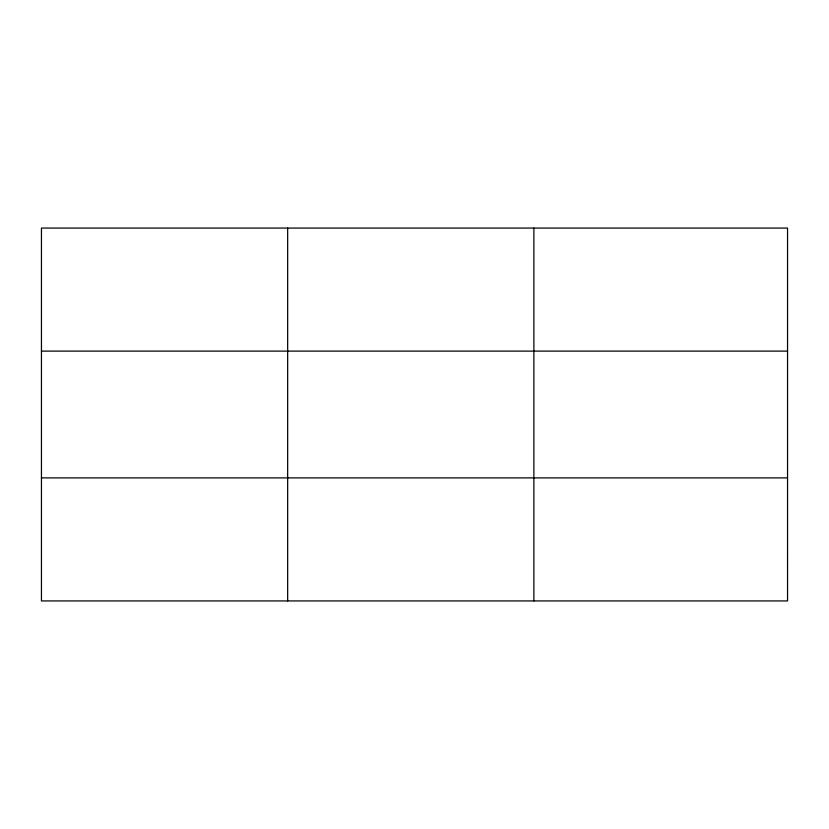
<?xml version="1.0" encoding="UTF-8"?>
<svg xmlns="http://www.w3.org/2000/svg" width="829" height="829" viewBox="0 0 829 829"><rect width="100%" height="100%" fill="white"/><g stroke="black" fill="none" stroke-linecap="round" stroke-linejoin="round"><path stroke-width="1.24" d="M287.663 600.932L287.663 228.068M533.876 600.932L533.876 228.068M41.45 351.113L787.55 351.113M41.45 477.887L787.55 477.887M787.55 559.917L787.55 600.932L41.45 600.932L41.45 228.068L787.55 228.068L787.55 559.917"/></g></svg>
